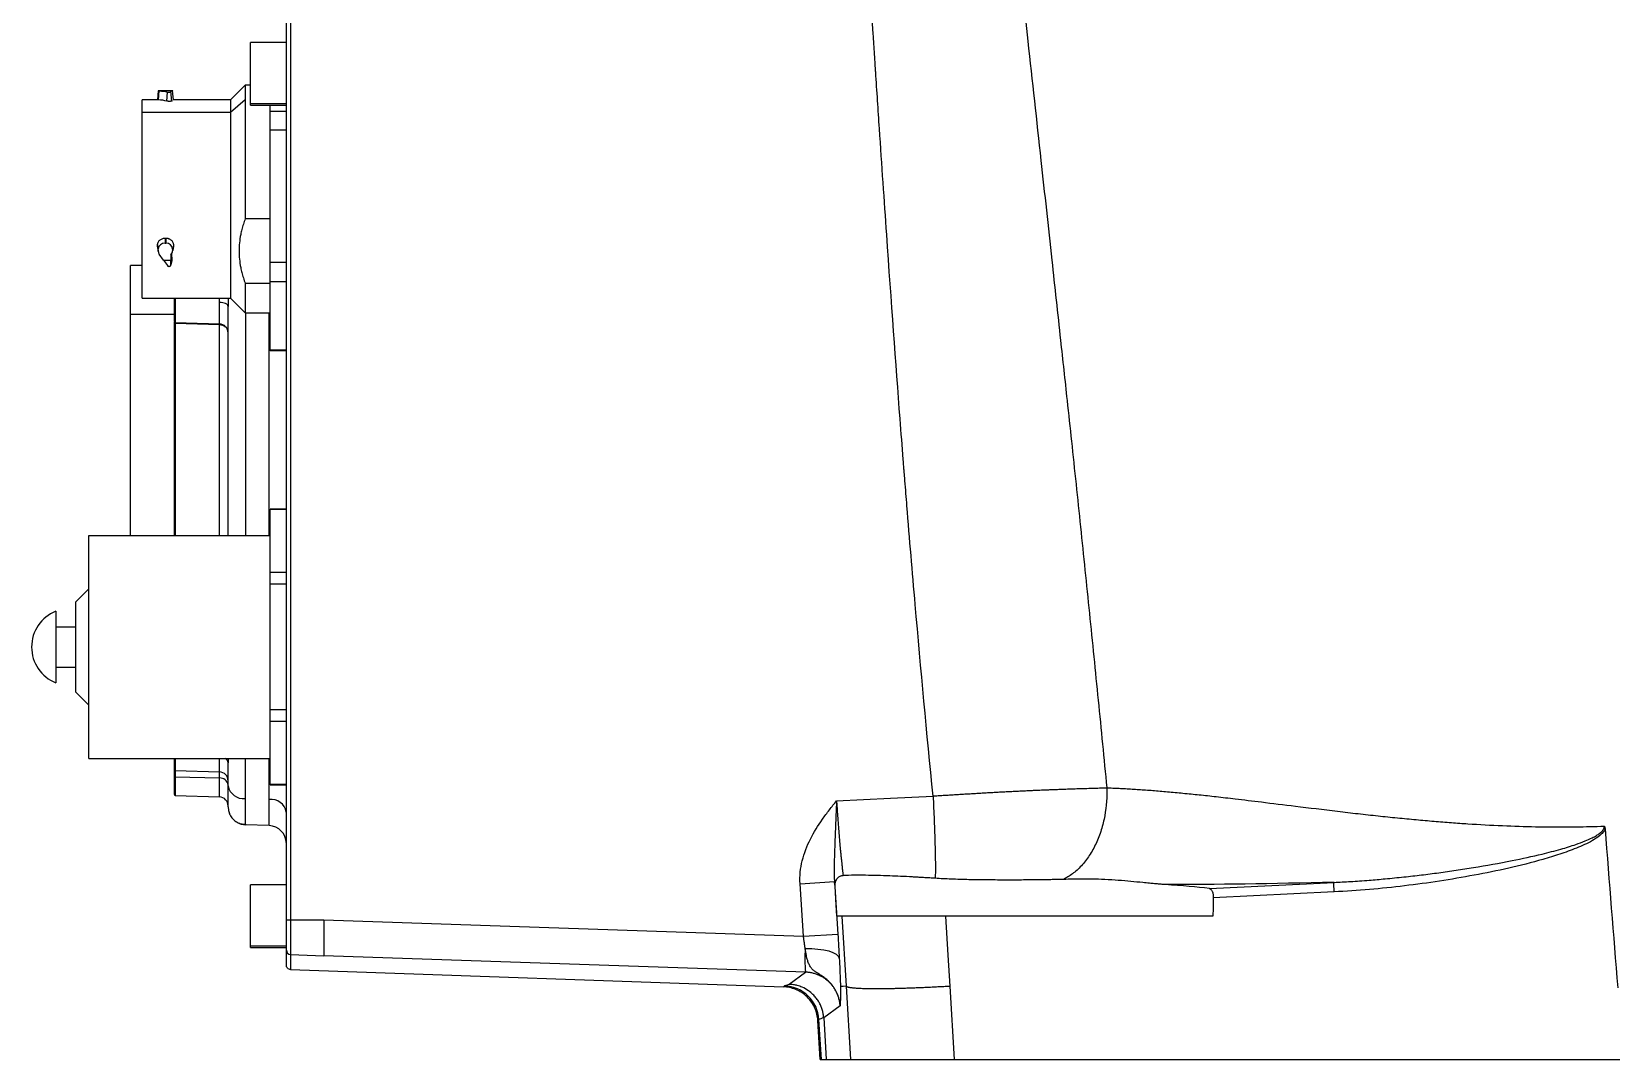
# Model space of a CAD drawing. Header units: millimetres. Extents: x -193 to 542, y 0 to 978.
# Drawn here: x -192.6 to -16.2, y 0 to 114.7 of the extents above; entities that cross this region are included whole.
import ezdxf

# ---------------------------------------------------------------- set-up
doc = ezdxf.new("R2010")
doc.units = ezdxf.units.MM

msp = doc.modelspace()

# ---------------------------------------------------------------- linework, layer by layer
at = {"color": 7, "linetype": 'Continuous', "lineweight": 25}
for p, q in [((-164.2, 15.56), (-164.2, 200.81)), ((-163.72, 200.99), (-163.72, 15.56)), ((-164.2, 113.5), (-168.2, 113.5)), ((-168.2, 106.5), (-168.2, 113.5)), ((-178.5, 108.1), (-178.59, 107.1)), ((-176.89, 108.1), (-178.51, 108.1)), ((-178.47, 107.1), (-178.39, 108.1)), ((-177.56, 106.96), (-177.48, 107.98)), ((-177, 106.94), (-177.09, 108.07)), ((-176.81, 107.1), (-176.9, 108.1)), ((-168.79, 108.73), (-170.42, 107.1)), ((-168.2, 108.73), (-168.79, 108.73)), ((-168.79, 108.73), (-168.79, 93.84)), ((-178.56, 107.1), (-180.3, 107.1)), ((-180.3, 84.96), (-180.3, 107.1)), ((-170.42, 107.1), (-176.86, 107.1)), ((-170.42, 105.72), (-168.79, 107.15)), ((-170.42, 107.1), (-170.42, 84.96)), ((-164.2, 106.65), (-168.2, 106.65)), ((-168.2, 106.5), (-164.2, 106.5)), ((-166, 79.08), (-166, 106.5)), ((-180.3, 105.72), (-170.42, 105.72)), ((-164.2, 105.82), (-166, 105.82)), ((-164.2, 103.73), (-166, 103.73)), ((-166, 93.84), (-168.79, 93.84)), ((-178.59, 90.91), (-178.51, 90.45)), ((-178.59, 90.69), (-178.51, 90.23)), ((-178.59, 90.64), (-178.5, 90.13)), ((-178.51, 90.23), (-178.51, 90.45)), ((-177.75, 91.67), (-177.65, 91.67)), ((-177.75, 91.67), (-177.75, 91.11)), ((-177.75, 91.11), (-177.65, 91.11)), ((-177.65, 91.67), (-177.65, 91.11)), ((-176.9, 90.17), (-176.81, 90.69)), ((-176.81, 90.91), (-176.89, 90.45)), ((-176.81, 90.73), (-176.89, 90.28)), ((-176.89, 90.45), (-176.89, 90.28)), ((-181.6, 58.48), (-181.6, 88.63)), ((-180.3, 88.63), (-181.6, 88.63)), ((-177.92, 89.2), (-178.4, 89.89)), ((-177.92, 89.2), (-177.09, 89.2)), ((-177.09, 89.83), (-177.09, 89.2)), ((-177.09, 88.65), (-177, 89.18)), ((-177, 89.18), (-177.09, 88.69)), ((-164.2, 88.94), (-166, 88.94)), ((-168.79, 86.62), (-168.79, 83.33)), ((-166, 86.62), (-168.79, 86.62)), ((-164.2, 86.8), (-166, 86.8)), ((-180.3, 84.96), (-170.42, 84.96)), ((-176.7, 82.36), (-176.7, 84.96)), ((-176.6, 84.96), (-176.6, 82.26)), ((-171.67, 84.5), (-171.65, 84.96)), ((-170.69, 84.96), (-170.7, 84.05)), ((-170.42, 84.96), (-168.79, 83.33)), ((-176.7, 83.13), (-181.6, 83.13)), ((-171.67, 82.09), (-171.67, 84.5)), ((-170.7, 58.48), (-170.7, 84.05)), ((-168.79, 83.33), (-166, 83.33)), ((-168.77, 83.33), (-168.77, 58.48)), ((-166.13, 58.48), (-166.13, 83.33)), ((-176.7, 82.16), (-176.6, 82.16)), ((-176.7, 58.48), (-176.7, 82.16)), ((-176.6, 82.26), (-171.67, 82.09)), ((-171.67, 81.99), (-176.6, 82.16)), ((-176.6, 82.16), (-176.6, 58.48)), ((-171.67, 58.48), (-171.67, 81.99)), ((-164.2, 79.15), (-166, 79.15)), ((-164.2, 79.08), (-166, 79.08)), ((-164.2, 61.4), (-166, 61.4)), ((-166, 30.65), (-166, 61.4)), ((-164.2, 61.38), (-166, 61.38)), ((-186.25, 58.48), (-166, 58.48)), ((-186.25, 33.58), (-186.25, 58.48)), ((-164.2, 54.36), (-166, 54.36)), ((-164.2, 53.06), (-166, 53.06)), ((-187.75, 51.03), (-186.25, 52.53)), ((-189.95, 50.03), (-189.95, 42.03)), ((-187.75, 51.03), (-187.75, 41.03)), ((-189.95, 48.28), (-187.75, 48.28)), ((-189.95, 43.78), (-187.75, 43.78)), ((-187.75, 41.03), (-186.25, 39.53)), ((-164.2, 39), (-166, 39)), ((-164.2, 37.7), (-166, 37.7)), ((-186.25, 33.58), (-166, 33.58)), ((-176.7, 29.56), (-176.7, 33.58)), ((-176.6, 33.58), (-176.6, 29.46)), ((-171.67, 29.29), (-171.67, 33.58)), ((-170.69, 33.58), (-170.7, 33.1)), ((-176.6, 32.26), (-171.67, 32.09)), ((-176.6, 31.55), (-171.67, 31.41)), ((-164.2, 30.67), (-166, 30.67)), ((-166, 30.65), (-164.2, 30.65)), ((-176.6, 29.46), (-171.67, 29.29)), ((-166.13, 26.1), (-168.77, 26.19)), ((-164.2, 19.5), (-168.2, 19.5)), ((-168.2, 12.5), (-168.2, 19.5)), ((-106.83, 19.6), (-102.98, 19.85)), ((-106.45, 13.74), (-106.83, 19.6)), ((-102.98, 19.85), (-102.6, 13.99)), ((-61.12, 19.07), (-47.19, 19.76)), ((-47.18, 18.7), (-60.68, 18.03)), ((-102.14, 16), (-102.71, 16)), ((-101.66, 8.18), (-102.14, 16)), ((-60.74, 16), (-90.59, 16)), ((-164.2, 15.56), (-160, 15.56)), ((-160, 15.56), (-106.45, 13.74)), ((-164.2, 12.65), (-168.2, 12.65)), ((-168.2, 12.5), (-164.2, 12.5)), ((-106.45, 13.74), (-102.6, 13.99)), ((-164.2, 10.52), (-164.2, 12.19)), ((-163.72, 11.69), (-160, 11.56)), ((-163.72, 11.69), (-163.72, 10.03)), ((-106.22, 9.73), (-160, 11.56)), ((-163.72, 10.03), (-108.69, 8.1)), ((-108.03, 8.38), (-106.22, 9.73)), ((-108.69, 8.1), (-108.57, 8.2)), ((-101.17, 0), (-101.66, 8.18)), ((-90.11, 8.19), (-89.62, 0)), ((-102.36, 5.99), (-104.18, 4.62)), ((-102.36, 6.15), (-102.36, 5.99)), ((-104.72, 4.44), (-104.84, 4.35)), ((-104.57, 0), (-104.84, 4.35)), ((-104.45, 0), (-104.72, 4.44)), ((-104.57, 0), (-101.17, 0)), ((-89.62, 0), (89.62, 0))]:
    msp.add_line(p, q, dxfattribs=at)
at = {"color": 7, "linetype": 'Continuous', "lineweight": 25, "flags": 128}
for points in [[(-170.7, 84.05), (-170.72, 84.14), (-170.77, 84.22), (-170.86, 84.3), (-170.98, 84.36), (-171.13, 84.42), (-171.29, 84.46), (-171.48, 84.49), (-171.67, 84.5)], [(-102.75, 28.87), (-96.71, 29.17), (-91.97, 29.4)], [(-170.7, 28.19), (-170.66, 27.8), (-170.56, 27.45)], [(-102.71, 16), (-102.83, 17.88), (-102.92, 19.36)], [(-60.68, 18.03), (-60.71, 16.89), (-60.74, 16)], [(-90.59, 16), (-90.32, 11.63), (-90.11, 8.19)], [(-106.26, 12.37), (-105.53, 12.37), (-104.83, 12.32), (-104.19, 12.23), (-103.62, 12.1), (-103.15, 11.93), (-102.79, 11.73), (-102.55, 11.5), (-102.45, 11.26)], [(-101.66, 8.18), (-102.03, 8.15), (-102.32, 8.13)], [(-104.18, 4.62), (-104.03, 2.03), (-103.9, 0)]]:
    msp.add_lwpolyline(points, dxfattribs=at)
at = {"color": 7, "linetype": 'Continuous', "lineweight": 25}
for centre, radius, start, end in [((-177.79, 90.4), 0.713, 86.4657, 175.9642), ((-177.9, 90.23), 0.602, 180.2927, 215.1573), ((-177.61, 90.4), 0.713, 4.0358, 93.5343), ((-177.51, 90.28), 0.619, 312.6098, 359.3081), ((-176.6, 82.36), 0.1, 180, 268), ((-176.61, 82.32), 0.0876, 190.8639, 275.9196), ((-171.7, 81.09), 1, 0, 88), ((-172.38, 82.04), 0.719, 356.0129, 3.9871), ((-188.34, 46.03), 4.31, 111.9613, 248.0387), ((-171.28, 33.04), 0.583, 5.6544, 66.4638), ((-176.6, 32.36), 0.1, 180, 268), ((-171.7, 31.09), 1, 0, 88), ((-176.61, 31.64), 0.0906, 187.0787, 274.1547), ((-171.6, 30.51), 0.906, 7.0787, 94.1547), ((-168.98, 30.86), 1.75, 190.8639, 275.9196), ((-176.6, 29.56), 0.1, 180, 268), ((-171.7, 28.29), 1, 0, 88), ((-165.92, 27.28), 1.75, 10.8639, 95.9196), ((-168.7, 28.19), 2, 241.3657, 268), ((-166.2, 24.1), 2, 0, 88), ((-88.81, 11.3), 17.48, 176.5083, 185.1441), ((-163.7, 12.19), 0.5, 180.0094, 268.0103), ((-108.71, 4.2), 4, 3.5478, 87.9369)]:
    msp.add_arc(centre, radius, start, end, dxfattribs=at)
for points, knots in [([(-91.97, 29.4), (-92.67, 36.39), (-93.67, 47.08), (-94.67, 59), (-95.06, 63.88), (-95.16, 65.1), (-95.18, 65.42), (-95.19, 65.51), (-95.2, 65.56), (-95.2, 65.6), (-95.21, 65.71), (-95.24, 66.16), (-95.39, 68.06), (-96, 75.97), (-96.88, 87.98), (-97.82, 101.77), (-98.25, 108.2), (-98.4, 110.54), (-98.42, 110.78), (-98.43, 110.89), (-98.43, 110.94), (-98.43, 110.98), (-98.43, 110.99), (-98.46, 111.41), (-98.54, 112.57), (-98.71, 115.23), (-99.63, 129.1), (-100.58, 143.49), (-101.18, 152.41), (-101.37, 155.22), (-101.43, 156.09), (-101.45, 156.35), (-101.45, 156.38), (-101.45, 156.39), (-101.45, 156.39), (-101.45, 156.4), (-101.45, 156.4), (-101.46, 156.53), (-101.49, 156.89), (-101.55, 157.73), (-102.69, 173.76), (-103.89, 188.48), (-105.12, 201.74)], [0, 0, 0, 0, 0.125, 0.1875, 0.203125, 0.207031, 0.208008, 0.208496, 0.208496, 0.208984, 0.208984, 0.210937, 0.21875, 0.25, 0.375, 0.4375, 0.46875, 0.470703, 0.47168, 0.472168, 0.472412, 0.472412, 0.472656, 0.472656, 0.476562, 0.484375, 0.5, 0.625, 0.6875, 0.71875, 0.734375, 0.735352, 0.73584, 0.736084, 0.736206, 0.736206, 0.736328, 0.736328, 0.738281, 0.742187, 0.75, 1, 1, 1, 1]), ([(-89.78, 194.23), (-89.67, 193.02), (-89.44, 190.59), (-89.09, 186.88), (-88.72, 183.07), (-88.34, 179.15), (-87.95, 175.13), (-87.53, 171.02), (-87.1, 166.79), (-86.66, 162.47), (-86.2, 158.04), (-85.29, 149.37), (-83.69, 134.56), (-81.74, 116.83), (-80.01, 101.08), (-78.79, 89.96), (-77.82, 81.03), (-77.09, 74.29), (-76.34, 67.33), (-75.5, 59.41), (-74.51, 49.78), (-73.53, 40.07), (-72.89, 33.57), (-72.57, 30.32)], [0, 0, 0, 0, 0.021974, 0.044576, 0.067808, 0.091669, 0.116158, 0.141277, 0.167026, 0.193403, 0.22041, 0.248046, 0.352148, 0.491467, 0.572719, 0.640601, 0.695117, 0.736266, 0.764051, 0.822427, 0.88121, 0.940401, 1, 1, 1, 1]), ([(-178.5, 108.1), (-178.5, 108.1), (-178.5, 108.1), (-178.49, 108.1), (-178.47, 108.1), (-178.44, 108.1), (-178.41, 108.1), (-178.39, 108.1)], [0, 0, 0, 0, 0.1670372, 0.3332794, 0.5001028, 0.74992, 1, 1, 1, 1]), ([(-177.48, 107.98), (-177.48, 107.98), (-177.46, 107.98), (-177.43, 107.97), (-177.38, 107.97), (-177.31, 107.97), (-177.24, 107.97), (-177.18, 107.97), (-177.13, 107.98), (-177.09, 107.99), (-177.09, 107.99), (-177.09, 108)], [0, 0, 0, 0, 0.062363, 0.125462, 0.250214, 0.375121, 0.499982, 0.624838, 0.749836, 0.874779, 1, 1, 1, 1]), ([(-177.1, 108.1), (-177.08, 108.1), (-177.05, 108.1), (-177.01, 108.1), (-176.98, 108.1), (-176.94, 108.1), (-176.91, 108.1), (-176.9, 108.1), (-176.9, 108.09)], [0, 0, 0, 0, 0.125276, 0.249668, 0.374275, 0.500188, 0.750449, 1, 1, 1, 1]), ([(-178.47, 107.1), (-178.51, 107.1), (-178.55, 107.1), (-178.56, 107.1), (-178.56, 107.1)], [0, 0, 0, 0, 0.983564, 1, 1, 1, 1]), ([(-177, 106.98), (-177, 106.98), (-177, 106.98), (-177.01, 106.97), (-177.03, 106.96), (-177.07, 106.95), (-177.13, 106.94), (-177.22, 106.94), (-177.32, 106.94), (-177.41, 106.94), (-177.49, 106.95), (-177.53, 106.95), (-177.55, 106.96), (-177.56, 106.96)], [0, 0, 0, 0, 0.063572, 0.125424, 0.187231, 0.25067, 0.375662, 0.500247, 0.62509, 0.74985, 0.874485, 0.937494, 1, 1, 1, 1]), ([(-168.79, 93.84), (-168.83, 93.74), (-168.9, 93.54), (-169, 93.24), (-169.09, 92.95), (-169.17, 92.65), (-169.24, 92.36), (-169.34, 91.86), (-169.45, 91.15), (-169.49, 90.23), (-169.45, 89.32), (-169.33, 88.51), (-169.17, 87.81), (-169, 87.22), (-168.86, 86.82), (-168.79, 86.62)], [0, 0, 0, 0, 0.042885, 0.085202, 0.126973, 0.168222, 0.208972, 0.249249, 0.375405, 0.499825, 0.623627, 0.74939, 0.83079, 0.914262, 1, 1, 1, 1]), ([(-178.59, 90.91), (-178.59, 90.93), (-178.59, 90.98), (-178.57, 91.05), (-178.55, 91.12), (-178.52, 91.22), (-178.45, 91.33), (-178.35, 91.45), (-178.22, 91.54), (-178.07, 91.61), (-177.92, 91.66), (-177.81, 91.67), (-177.75, 91.67)], [0, 0, 0, 0, 0.062844, 0.125103, 0.187382, 0.250288, 0.37516, 0.500062, 0.624039, 0.749354, 0.874543, 1, 1, 1, 1]), ([(-177.65, 91.67), (-177.62, 91.67), (-177.57, 91.67), (-177.48, 91.66), (-177.41, 91.64), (-177.3, 91.6), (-177.18, 91.54), (-177.05, 91.45), (-176.95, 91.33), (-176.87, 91.2), (-176.82, 91.05), (-176.82, 90.96), (-176.81, 90.91)], [0, 0, 0, 0, 0.063418, 0.125862, 0.187935, 0.250248, 0.374986, 0.50001, 0.623889, 0.749268, 0.875271, 1, 1, 1, 1]), ([(-177.48, 88.6), (-177.47, 88.59), (-177.46, 88.57), (-177.42, 88.55), (-177.37, 88.53), (-177.31, 88.52), (-177.24, 88.52), (-177.18, 88.55), (-177.13, 88.59), (-177.09, 88.64), (-177.09, 88.67), (-177.09, 88.69)], [0, 0, 0, 0, 0.084374, 0.166435, 0.25034, 0.375182, 0.500062, 0.624614, 0.749853, 0.874788, 1, 1, 1, 1]), ([(-177.01, 89.94), (-177.01, 89.84), (-177.01, 89.58), (-177, 89.33), (-177, 89.18)], [0, 0, 0, 0, 0.382549, 1, 1, 1, 1]), ([(-176.6, 82.23), (-176.6, 82.22), (-176.6, 82.21), (-176.6, 82.19), (-176.6, 82.17), (-176.6, 82.16)], [0, 0, 0, 0, 0.3209965, 0.6542723, 1, 1, 1, 1]), ([(-170.98, 81.71), (-170.98, 81.71), (-171.01, 81.76), (-171.13, 81.83), (-171.29, 81.91), (-171.48, 81.97), (-171.6, 81.98), (-171.67, 81.99)], [0, 0, 0, 0, 0.00563, 0.284447, 0.540234, 0.777053, 1, 1, 1, 1]), ([(-170.7, 81.09), (-170.7, 81.12), (-170.7, 81.18), (-170.71, 81.26), (-170.73, 81.33), (-170.75, 81.39), (-170.78, 81.47), (-170.82, 81.57), (-170.89, 81.69), (-170.95, 81.75), (-170.98, 81.78)], [0, 0, 0, 0, 0.126503, 0.23938, 0.338632, 0.424261, 0.496272, 0.680901, 0.848719, 1, 1, 1, 1]), ([(-168.79, 33.58), (-168.79, 33.13), (-168.79, 32.07), (-168.8, 30.53), (-168.8, 29.58), (-168.8, 29.11)], [0, 0, 0, 0, 0.266348, 0.638326, 1, 1, 1, 1]), ([(-166.1, 29.02), (-166.1, 29.49), (-166.1, 30.44), (-166.11, 32), (-166.11, 33.1), (-166.12, 33.58)], [0, 0, 0, 0, 0.354969, 0.720075, 1, 1, 1, 1]), ([(-170.7, 30.53), (-170.7, 30.89), (-170.7, 31.3), (-170.7, 32.16), (-170.7, 32.62), (-170.7, 33.1)], [0, 0, 0, 0, 0.5, 0.5, 1, 1, 1, 1]), ([(-170.7, 28.19), (-170.7, 28.19), (-170.7, 28.24), (-170.7, 28.44), (-170.7, 28.59), (-170.7, 29), (-170.7, 29.25), (-170.7, 29.83), (-170.7, 30.17), (-170.7, 30.53)], [0, 0, 0, 0, 0.25, 0.25, 0.5, 0.5, 0.75, 0.75, 1, 1, 1, 1]), ([(-91.97, 29.4), (-91.79, 29.41), (-91.42, 29.44), (-90.86, 29.48), (-90.29, 29.51), (-89.72, 29.55), (-89.14, 29.58), (-88.56, 29.62), (-87.98, 29.65), (-87.39, 29.69), (-86.8, 29.72), (-86.2, 29.76), (-85.6, 29.79), (-85, 29.82), (-84.4, 29.86), (-83.79, 29.89), (-83.18, 29.92), (-82.58, 29.95), (-81.97, 29.98), (-81.53, 30), (-81.24, 30.01), (-81.08, 30.02), (-80.86, 30.03), (-80.58, 30.04), (-80.24, 30.06), (-79.85, 30.07), (-79.41, 30.09), (-78.91, 30.11), (-78.36, 30.13), (-77.77, 30.15), (-77.13, 30.18), (-76.44, 30.2), (-75.72, 30.23), (-74.97, 30.25), (-74.18, 30.27), (-73.37, 30.3), (-72.84, 30.31), (-72.57, 30.32)], [0, 0, 0, 0, 0.0258383, 0.0519829, 0.0784316, 0.1051822, 0.1322317, 0.1595773, 0.1872156, 0.2151429, 0.2433554, 0.2718487, 0.3006181, 0.3296589, 0.3589656, 0.3885326, 0.418354, 0.4484235, 0.4787345, 0.50928, 0.514542, 0.5227951, 0.5340384, 0.5482708, 0.5654901, 0.5856923, 0.6088716, 0.6350193, 0.6641232, 0.6961665, 0.7311274, 0.7689775, 0.809681, 0.853194, 0.8994627, 0.9484232, 1, 1, 1, 1]), ([(-72.57, 30.32), (-72.54, 29.33), (-72.61, 28.26), (-72.9, 26.67), (-73.03, 26.14), (-73.35, 25.1), (-73.55, 24.59), (-73.99, 23.63), (-74.25, 23.18), (-74.8, 22.34), (-75.1, 21.95), (-75.73, 21.27), (-76.06, 20.97), (-76.74, 20.46), (-77.09, 20.26), (-77.44, 20.09)], [0, 0, 0, 0, 0.25, 0.25, 0.375, 0.375, 0.5, 0.5, 0.625, 0.625, 0.75, 0.75, 0.875, 0.875, 1, 1, 1, 1]), ([(-72.57, 30.32), (-72.35, 30.31), (-71.89, 30.29), (-71.2, 30.26), (-70.48, 30.22), (-69.75, 30.18), (-69, 30.13), (-68.23, 30.08), (-67.43, 30.02), (-66.62, 29.95), (-65.79, 29.88), (-64.93, 29.8), (-64.06, 29.72), (-63.16, 29.63), (-62.25, 29.54), (-61.31, 29.44), (-59.98, 29.29), (-57.99, 29.06), (-55.06, 28.7), (-51.26, 28.24), (-47.64, 27.8), (-44.54, 27.43), (-42.31, 27.19), (-40.15, 26.96), (-38.06, 26.76), (-36.05, 26.59), (-34.12, 26.43), (-31.58, 26.25), (-28.45, 26.08), (-25.43, 25.98), (-23.2, 25.95), (-21.7, 25.95), (-20.16, 25.96), (-18.6, 25.99), (-17.54, 26.02), (-17.01, 26.04)], [0, 0, 0, 0, 0.014619, 0.029522, 0.044712, 0.060187, 0.075948, 0.091996, 0.108331, 0.124953, 0.141863, 0.15906, 0.176545, 0.194318, 0.212379, 0.230729, 0.249367, 0.289731, 0.344938, 0.414977, 0.499834, 0.540404, 0.579381, 0.616769, 0.652569, 0.686784, 0.719415, 0.750467, 0.814648, 0.875339, 0.899408, 0.923905, 0.948834, 0.974198, 1, 1, 1, 1]), ([(-168.8, 29.11), (-168.8, 29.04), (-168.8, 28.89), (-168.8, 28.67), (-168.8, 28.46), (-168.8, 28.25), (-168.8, 28.06), (-168.8, 27.87), (-168.8, 27.69), (-168.8, 27.52), (-168.79, 27.35), (-168.79, 27.2), (-168.79, 27.06), (-168.79, 26.92), (-168.79, 26.8), (-168.79, 26.69), (-168.79, 26.58), (-168.79, 26.49), (-168.78, 26.41), (-168.78, 26.34), (-168.78, 26.29), (-168.78, 26.24), (-168.77, 26.21), (-168.77, 26.19), (-168.77, 26.19), (-168.77, 26.19)], [0, 0, 0, 0, 0.041198, 0.082603, 0.124215, 0.166033, 0.208059, 0.250292, 0.292732, 0.335379, 0.378234, 0.421295, 0.464565, 0.508042, 0.551726, 0.595618, 0.639718, 0.684025, 0.728541, 0.773264, 0.818195, 0.863334, 0.908681, 0.954237, 1, 1, 1, 1]), ([(-166.13, 26.1), (-166.13, 26.1), (-166.13, 26.1), (-166.13, 26.11), (-166.12, 26.14), (-166.12, 26.17), (-166.12, 26.22), (-166.12, 26.27), (-166.12, 26.33), (-166.12, 26.41), (-166.11, 26.49), (-166.11, 26.58), (-166.11, 26.67), (-166.11, 26.78), (-166.11, 26.9), (-166.11, 27.02), (-166.11, 27.15), (-166.11, 27.29), (-166.11, 27.43), (-166.1, 27.58), (-166.1, 27.74), (-166.1, 27.91), (-166.1, 28.08), (-166.1, 28.25), (-166.1, 28.44), (-166.1, 28.63), (-166.1, 28.82), (-166.1, 28.95), (-166.1, 29.02)], [0, 0, 0, 0, 0.040506, 0.080847, 0.121024, 0.161037, 0.200886, 0.240571, 0.280093, 0.31945, 0.358644, 0.397675, 0.436542, 0.475245, 0.513786, 0.552163, 0.590377, 0.628428, 0.666316, 0.704042, 0.741605, 0.779005, 0.816243, 0.853319, 0.890232, 0.926983, 0.963573, 1, 1, 1, 1]), ([(-106.83, 19.6), (-106.89, 20.47), (-106.79, 21.33), (-106.37, 23.02), (-106.06, 23.82), (-105.28, 25.36), (-104.82, 26.09), (-104.08, 27.16), (-103.82, 27.5), (-103.29, 28.19), (-103.02, 28.53), (-102.75, 28.87)], [0, 0, 0, 0, 0.25, 0.25, 0.5, 0.5, 0.75, 0.75, 0.875, 0.875, 1, 1, 1, 1]), ([(-102.75, 28.87), (-102.76, 28.78), (-102.77, 28.53), (-102.79, 28.03), (-102.82, 27.3), (-102.86, 26.27), (-102.91, 25.16), (-102.95, 23.96), (-102.99, 22.88), (-103.02, 21.97), (-103.03, 21.28), (-103.03, 20.75), (-103.01, 20.28), (-102.99, 19.99), (-102.98, 19.85)], [0, 0, 0, 0, 0.025571, 0.075462, 0.150126, 0.24899, 0.387612, 0.498474, 0.6366, 0.748713, 0.821187, 0.887498, 0.947146, 1, 1, 1, 1]), ([(-102.75, 28.87), (-102.75, 28.76), (-102.73, 28.56), (-102.71, 28.24), (-102.69, 27.93), (-102.67, 27.61), (-102.65, 27.29), (-102.62, 26.97), (-102.6, 26.64), (-102.57, 26.32), (-102.55, 26), (-102.52, 25.68), (-102.5, 25.36), (-102.47, 25.04), (-102.45, 24.73), (-102.42, 24.42), (-102.39, 24.08), (-102.36, 23.71), (-102.32, 23.3), (-102.28, 22.89), (-102.24, 22.47), (-102.19, 22.06), (-102.15, 21.66), (-102.11, 21.26), (-102.06, 20.88), (-102.03, 20.65), (-102.02, 20.53)], [0, 0, 0, 0, 0.031351, 0.063048, 0.095081, 0.127439, 0.16011, 0.193081, 0.226339, 0.259868, 0.293655, 0.327682, 0.361934, 0.396391, 0.431036, 0.46585, 0.500814, 0.547309, 0.596175, 0.647382, 0.700887, 0.756627, 0.81452, 0.874465, 0.93634, 1, 1, 1, 1]), ([(-91.97, 29.4), (-91.93, 28.53), (-91.89, 27.6), (-91.81, 25.77), (-91.78, 24.85), (-91.74, 23.17), (-91.72, 22.4), (-91.71, 21.11), (-91.72, 20.59), (-91.73, 20.21)], [0, 0, 0, 0, 0.25, 0.25, 0.5, 0.5, 0.75, 0.75, 1, 1, 1, 1]), ([(-170.57, 27.46), (-170.48, 27.29), (-170.3, 26.93), (-169.85, 26.53), (-169.33, 26.28), (-168.96, 26.25), (-168.78, 26.24)], [0, 0, 0, 0, 0.2527703, 0.5102159, 0.7621338, 1, 1, 1, 1]), ([(-47.19, 19.76), (-46.89, 19.77), (-46.27, 19.8), (-45.32, 19.86), (-44.32, 19.92), (-43.03, 20.02), (-41.38, 20.16), (-39.43, 20.36), (-37.44, 20.58), (-35.5, 20.83), (-33.56, 21.1), (-30.83, 21.53), (-27.61, 22.1), (-24.36, 22.81), (-21.98, 23.42), (-20.39, 23.91), (-19.22, 24.35), (-18.46, 24.68), (-17.91, 24.97), (-17.58, 25.19), (-17.36, 25.37), (-17.23, 25.51), (-17.12, 25.64), (-17.05, 25.78), (-17.01, 25.91), (-17.01, 26), (-17.01, 26.04)], [0, 0, 0, 0, 0.029029, 0.059542, 0.09152, 0.124943, 0.182668, 0.249952, 0.312594, 0.374906, 0.436856, 0.499754, 0.639815, 0.749545, 0.818479, 0.874691, 0.909066, 0.937209, 0.954359, 0.96853, 0.975392, 0.981468, 0.986834, 0.991599, 0.995919, 1, 1, 1, 1]), ([(-16.93, 25.74), (-16.98, 25.58), (-17.07, 25.44), (-17.28, 25.19), (-17.4, 25.08), (-17.78, 24.76), (-18.06, 24.58), (-18.63, 24.26), (-18.93, 24.11), (-19.52, 23.83), (-19.83, 23.7), (-20.74, 23.33), (-21.36, 23.11), (-22.61, 22.7), (-23.24, 22.5), (-25.14, 21.96), (-26.41, 21.64), (-28.97, 21.06), (-30.25, 20.8), (-34.12, 20.08), (-36.71, 19.68), (-41.93, 19.06), (-44.55, 18.83), (-47.18, 18.7)], [0, 0, 0, 0, 0.015625, 0.015625, 0.03125, 0.03125, 0.0625, 0.0625, 0.09375, 0.09375, 0.125, 0.125, 0.1875, 0.1875, 0.25, 0.25, 0.375, 0.375, 0.5, 0.5, 0.75, 0.75, 1, 1, 1, 1]), ([(-17.01, 26.04), (-17, 26.03), (-16.99, 26), (-16.97, 25.95), (-16.95, 25.89), (-16.93, 25.82), (-16.93, 25.77), (-16.93, 25.74)], [0, 0, 0, 0, 0.148525, 0.314835, 0.500144, 0.745641, 1, 1, 1, 1]), ([(-102.92, 19.36), (-102.92, 19.39), (-102.93, 19.46), (-102.92, 19.6), (-102.89, 19.78), (-102.82, 19.97), (-102.71, 20.15), (-102.58, 20.31), (-102.43, 20.42), (-102.29, 20.48), (-102.15, 20.52), (-102.06, 20.53), (-102.02, 20.53)], [0, 0, 0, 0, 0.0547783, 0.1370775, 0.2485353, 0.3847467, 0.4985473, 0.6304144, 0.7491742, 0.8335493, 0.9172144, 1, 1, 1, 1]), ([(-91.73, 20.21), (-91.93, 20.22), (-92.32, 20.25), (-92.88, 20.28), (-93.39, 20.31), (-93.84, 20.34), (-94.57, 20.38), (-95.56, 20.43), (-96.86, 20.48), (-98.17, 20.52), (-99.49, 20.55), (-100.77, 20.55), (-101.61, 20.54), (-102.02, 20.53)], [0, 0, 0, 0, 0.060763, 0.116173, 0.16623, 0.210934, 0.250286, 0.381552, 0.499985, 0.631928, 0.759229, 0.881911, 1, 1, 1, 1]), ([(-77.44, 20.09), (-77.63, 20.09), (-78.04, 20.08), (-78.67, 20.06), (-79.34, 20.05), (-80.05, 20.04), (-81.12, 20.03), (-82.53, 20.02), (-84.35, 20.02), (-86.15, 20.03), (-87.72, 20.05), (-88.96, 20.08), (-89.92, 20.12), (-90.84, 20.16), (-91.44, 20.19), (-91.73, 20.21)], [0, 0, 0, 0, 0.045139, 0.092699, 0.142679, 0.195081, 0.249905, 0.376277, 0.500031, 0.632904, 0.750161, 0.817869, 0.882074, 0.942782, 1, 1, 1, 1]), ([(-66.03, 19.51), (-66.15, 19.52), (-66.41, 19.54), (-66.82, 19.57), (-67.28, 19.61), (-67.86, 19.67), (-68.72, 19.75), (-69.87, 19.87), (-71.29, 19.99), (-72.75, 20.08), (-74.08, 20.12), (-75.27, 20.13), (-76.32, 20.12), (-77.06, 20.1), (-77.44, 20.09)], [0, 0, 0, 0, 0.038848, 0.080566, 0.125156, 0.178759, 0.249986, 0.374705, 0.49951, 0.627986, 0.749852, 0.829989, 0.913367, 1, 1, 1, 1]), ([(-47.18, 18.7), (-47.19, 18.96), (-47.2, 19.22), (-47.21, 19.61), (-47.2, 19.73), (-47.19, 19.76)], [0, 0, 0, 0, 0.5, 0.5, 1, 1, 1, 1]), ([(-61.12, 19.07), (-61.11, 19.06), (-61.07, 19.06), (-61.03, 19.04), (-60.99, 19.01), (-60.93, 18.97), (-60.87, 18.89), (-60.8, 18.77), (-60.74, 18.61), (-60.71, 18.45), (-60.69, 18.3), (-60.68, 18.17), (-60.68, 18.08), (-60.68, 18.03)], [0, 0, 0, 0, 0.0694834, 0.1343053, 0.1944787, 0.2500198, 0.379832, 0.4993852, 0.6271084, 0.7491453, 0.8330468, 0.9165304, 1, 1, 1, 1]), ([(-90.59, 16), (-90.71, 16), (-90.93, 16), (-91.27, 16), (-91.61, 16), (-91.94, 16), (-92.27, 16), (-92.59, 16), (-92.91, 16), (-93.22, 16), (-93.53, 16), (-93.82, 16), (-94.12, 16), (-94.4, 16), (-94.68, 16), (-95.56, 16), (-96.96, 16), (-98.69, 16), (-100.13, 16), (-100.95, 16), (-101.39, 16), (-101.59, 16), (-101.77, 16), (-101.91, 16), (-102.03, 16), (-102.11, 16), (-102.13, 16), (-102.14, 16)], [0, 0, 0, 0, 0.019089, 0.038046, 0.056855, 0.075504, 0.093976, 0.112259, 0.130338, 0.148201, 0.165834, 0.183227, 0.200366, 0.217241, 0.233842, 0.250157, 0.376306, 0.499826, 0.623626, 0.749414, 0.78272, 0.817009, 0.852196, 0.888191, 0.924893, 0.962199, 1, 1, 1, 1]), ([(-164.2, 12.19), (-164.2, 12.2), (-164.2, 12.29), (-164.2, 12.53), (-164.2, 12.64), (-164.2, 12.88), (-164.2, 13.02), (-164.2, 13.33), (-164.2, 13.51), (-164.2, 13.87), (-164.2, 14.07), (-164.2, 14.48), (-164.2, 14.69), (-164.2, 15.12), (-164.2, 15.34), (-164.2, 15.56)], [0, 0, 0, 0, 0.25, 0.25, 0.375, 0.375, 0.5, 0.5, 0.625, 0.625, 0.75, 0.75, 0.875, 0.875, 1, 1, 1, 1]), ([(-163.72, 15.56), (-163.72, 15.03), (-163.72, 14.52), (-163.72, 13.59), (-163.72, 13.17), (-163.72, 12.48), (-163.72, 12.2), (-163.72, 11.81), (-163.72, 11.71), (-163.72, 11.69)], [0, 0, 0, 0, 0.25, 0.25, 0.5, 0.5, 0.75, 0.75, 1, 1, 1, 1]), ([(-160, 15.56), (-160, 15.01), (-160, 14.49), (-160, 13.53), (-160, 13.09), (-160, 12.37), (-160, 12.09), (-160, 11.69), (-160, 11.58), (-160, 11.56)], [0, 0, 0, 0, 0.25, 0.25, 0.5, 0.5, 0.75, 0.75, 1, 1, 1, 1]), ([(-106.26, 12.37), (-106.26, 12.43), (-106.28, 12.55), (-106.3, 12.73), (-106.33, 12.92), (-106.36, 13.12), (-106.39, 13.32), (-106.42, 13.53), (-106.44, 13.67), (-106.45, 13.74)], [0, 0, 0, 0, 0.135286, 0.273078, 0.413388, 0.556225, 0.7016, 0.849522, 1, 1, 1, 1]), ([(-102.36, 6.15), (-102.37, 6.21), (-102.38, 6.34), (-102.42, 6.53), (-102.46, 6.71), (-102.5, 6.88), (-102.56, 7.05), (-102.62, 7.21), (-102.68, 7.37), (-102.75, 7.51), (-102.82, 7.65), (-102.9, 7.79), (-102.97, 7.91), (-103.05, 8.04), (-103.23, 8.28), (-103.52, 8.62), (-103.94, 9), (-104.34, 9.29), (-104.72, 9.53), (-105.08, 9.75), (-105.38, 9.98), (-105.64, 10.26), (-105.8, 10.55), (-105.91, 10.82), (-105.98, 11.05), (-106.06, 11.32), (-106.13, 11.63), (-106.19, 11.98), (-106.24, 12.24), (-106.26, 12.37)], [0, 0, 0, 0, 0.022355, 0.044179, 0.065474, 0.086242, 0.106484, 0.126204, 0.145403, 0.164084, 0.182246, 0.199894, 0.217029, 0.233654, 0.24977, 0.321737, 0.38682, 0.445751, 0.499583, 0.555736, 0.61451, 0.678538, 0.749717, 0.783606, 0.820792, 0.861216, 0.904734, 0.951107, 1, 1, 1, 1]), ([(-102.45, 11.26), (-102.41, 10.66), (-102.39, 10.1), (-102.36, 9.31), (-102.35, 9.06), (-102.33, 8.58), (-102.32, 8.35), (-102.32, 8.13)], [0, 0, 0, 0, 0.5, 0.5, 0.75, 0.75, 1, 1, 1, 1]), ([(-163.72, 10.03), (-163.78, 10.03), (-163.84, 10.04), (-163.96, 10.09), (-164.01, 10.13), (-164.11, 10.23), (-164.14, 10.28), (-164.19, 10.4), (-164.2, 10.47), (-164.2, 10.52)], [0, 0, 0, 0, 0.25, 0.25, 0.5, 0.5, 0.75, 0.75, 1, 1, 1, 1]), ([(-102.36, 5.99), (-102.36, 6.06), (-102.37, 6.19), (-102.4, 6.38), (-102.43, 6.57), (-102.48, 6.76), (-102.53, 6.95), (-102.6, 7.13), (-102.67, 7.32), (-102.75, 7.5), (-102.84, 7.67), (-102.94, 7.84), (-103.05, 8.01), (-103.16, 8.17), (-103.29, 8.32), (-103.42, 8.47), (-103.59, 8.64), (-103.8, 8.83), (-104.07, 9.04), (-104.37, 9.22), (-104.7, 9.39), (-105.05, 9.53), (-105.42, 9.63), (-105.81, 9.71), (-106.08, 9.73), (-106.22, 9.73)], [0, 0, 0, 0, 0.0329525, 0.0659409, 0.0989669, 0.132032, 0.165138, 0.1982865, 0.2314791, 0.2647175, 0.2980032, 0.3313378, 0.3647231, 0.3981605, 0.4316517, 0.4651982, 0.4988016, 0.5540461, 0.6113956, 0.6708563, 0.7324335, 0.7961323, 0.8619571, 0.9299118, 1, 1, 1, 1]), ([(-104.84, 4.35), (-104.87, 4.8), (-104.97, 5.27), (-105.38, 6.18), (-105.67, 6.61), (-106.41, 7.33), (-106.85, 7.62), (-107.77, 7.99), (-108.24, 8.09), (-108.69, 8.1)], [0, 0, 0, 0, 0.25, 0.25, 0.5, 0.5, 0.75, 0.75, 1, 1, 1, 1]), ([(-104.18, 4.63), (-104.19, 4.7), (-104.2, 4.84), (-104.23, 5.04), (-104.27, 5.25), (-104.32, 5.46), (-104.39, 5.67), (-104.47, 5.88), (-104.56, 6.09), (-104.66, 6.3), (-104.78, 6.5), (-104.91, 6.7), (-105.06, 6.89), (-105.22, 7.07), (-105.48, 7.35), (-105.92, 7.71), (-106.52, 8.04), (-107.09, 8.24), (-107.51, 8.33), (-107.81, 8.37), (-107.97, 8.38), (-108.03, 8.38)], [0, 0, 0, 0, 0.034473, 0.069744, 0.105791, 0.142586, 0.180097, 0.218284, 0.257102, 0.296503, 0.336429, 0.376821, 0.417613, 0.458736, 0.500116, 0.612076, 0.749732, 0.844891, 0.917381, 0.96864, 1, 1, 1, 1]), ([(-102.32, 8.13), (-102.32, 8.13), (-102.32, 8.13), (-102.32, 8.11), (-102.32, 8.09), (-102.32, 8.04), (-102.32, 7.96), (-102.32, 7.87), (-102.31, 7.69), (-102.31, 7.42), (-102.31, 7.1), (-102.32, 6.73), (-102.33, 6.45), (-102.35, 6.3), (-102.35, 6.25), (-102.36, 6.23), (-102.36, 6.22), (-102.36, 6.2), (-102.36, 6.17), (-102.36, 6.16), (-102.36, 6.15)], [0, 0, 0, 0, 0.003164, 0.008794, 0.017687, 0.035744, 0.062613, 0.093903, 0.125142, 0.250081, 0.374999, 0.499839, 0.74966, 0.874862, 0.937502, 0.953169, 0.96883, 0.984395, 0.99215, 1, 1, 1, 1]), ([(-101.66, 8.17), (-101.65, 8.17), (-101.65, 8.16), (-101.62, 8.14), (-101.59, 8.12), (-101.56, 8.11), (-101.51, 8.09), (-101.44, 8.07), (-101.37, 8.06), (-101.28, 8.04), (-101.17, 8.03), (-101.05, 8.01), (-100.91, 8), (-100.75, 7.98), (-100.56, 7.97), (-100.36, 7.95), (-100.13, 7.94), (-99.87, 7.93), (-99.59, 7.92), (-99.28, 7.92), (-98.94, 7.91), (-98.57, 7.91), (-98.18, 7.91), (-97.75, 7.91), (-97.29, 7.91), (-96.81, 7.92), (-96.3, 7.93), (-95.76, 7.94), (-95.2, 7.96), (-94.61, 7.98), (-94, 8), (-93.38, 8.03), (-92.74, 8.05), (-92.09, 8.08), (-91.44, 8.12), (-90.77, 8.15), (-90.33, 8.18), (-90.11, 8.19)], [0, 0, 0, 0, 0.015282, 0.031343, 0.048196, 0.065856, 0.084338, 0.103653, 0.123815, 0.144835, 0.166723, 0.189487, 0.213133, 0.237667, 0.263089, 0.289398, 0.31659, 0.344656, 0.373585, 0.403361, 0.433962, 0.465362, 0.497532, 0.530434, 0.564029, 0.59827, 0.633105, 0.668479, 0.704331, 0.740596, 0.777206, 0.814089, 0.851173, 0.888381, 0.925639, 0.96287, 1, 1, 1, 1]), ([(-101.17, 0), (-101.15, 0), (-101.07, 0), (-100.76, 0), (-100.54, 0), (-99.96, 0), (-99.6, 0), (-98.73, 0), (-98.23, 0), (-97.12, 0), (-96.51, 0), (-95.21, 0), (-94.53, 0), (-93.13, 0), (-92.42, 0), (-91.01, 0), (-90.3, 0), (-89.62, 0)], [0, 0, 0, 0, 0.125, 0.125, 0.25, 0.25, 0.375, 0.375, 0.5, 0.5, 0.625, 0.625, 0.75, 0.75, 0.875, 0.875, 1, 1, 1, 1])]:
    msp.add_open_spline(points, degree=3, knots=knots, dxfattribs=at)
for points in [[(-178.39, 108.1), (-178.08, 108.09), (-177.78, 108.05), (-177.48, 107.98)], [(-177.09, 108), (-177.09, 108.05), (-177.1, 108.09), (-177.1, 108.1)], [(-177.56, 106.96), (-177.85, 107.04), (-178.16, 107.09), (-178.47, 107.1)], [(-178.59, 90.69), (-178.59, 90.76), (-178.59, 90.83), (-178.59, 90.91)], [(-176.81, 90.91), (-176.81, 90.85), (-176.81, 90.79), (-176.81, 90.73)], [(-177.92, 89.2), (-177.77, 89), (-177.63, 88.8), (-177.48, 88.6)], [(-177.09, 88.69), (-177.09, 88.86), (-177.09, 89.03), (-177.09, 89.2)], [(-176.7, 82.16), (-176.7, 82.21), (-176.7, 82.26), (-176.7, 82.3)], [(-16.93, 25.74), (-16.47, 19.83), (-16, 13.91), (-15.51, 8)], [(-102.92, 19.36), (-102.94, 19.51), (-102.96, 19.68), (-102.98, 19.85)], [(-47.19, 19.76), (-54.14, 19.6), (-60.42, 19.51), (-66.03, 19.51)], [(-61.12, 19.07), (-62.5, 19.24), (-64.15, 19.39), (-66.03, 19.51)], [(-102.6, 13.99), (-102.54, 13.05), (-102.49, 12.14), (-102.45, 11.26)], [(-108.57, 8.2), (-108.48, 8.26), (-108.3, 8.32), (-108.03, 8.38)], [(-101.66, 8.17), (-101.66, 8.17), (-101.66, 8.17), (-101.66, 8.18)], [(-101.66, 8.18), (-101.66, 8.17), (-101.66, 8.17), (-101.66, 8.17)], [(-104.18, 4.63), (-104.45, 4.57), (-104.63, 4.51), (-104.72, 4.44)], [(-104.18, 4.62), (-104.18, 4.63), (-104.18, 4.63), (-104.18, 4.63)]]:
    msp.add_open_spline(points, degree=3, dxfattribs=at)

doc.saveas('drawing.dxf')
